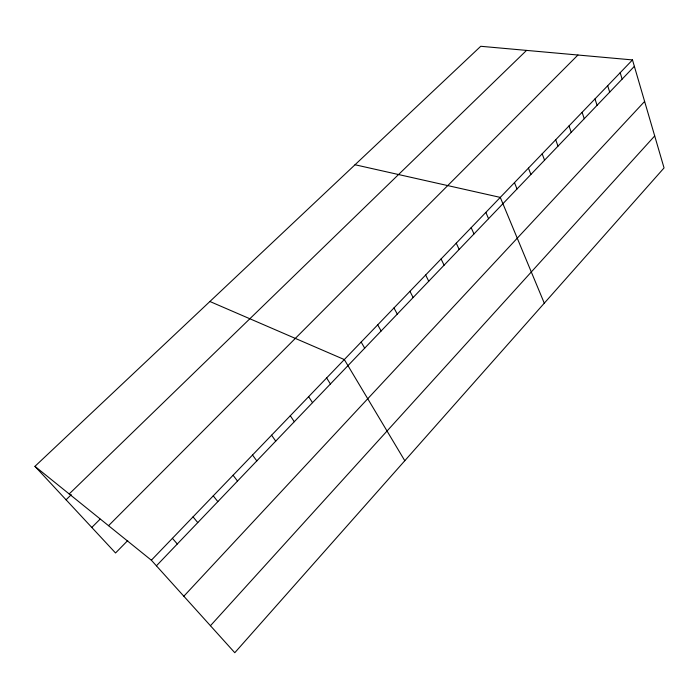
<?xml version="1.0" encoding="UTF-8"?>
<svg xmlns="http://www.w3.org/2000/svg" width="699" height="699" viewBox="0 0 699 699"><rect width="100%" height="100%" fill="white"/><g stroke="black" fill="none" stroke-linecap="round" stroke-linejoin="round"><path stroke-width="1.05" d="M210.443 625.719L654.701 135.938M183.837 596.221L644.618 101.434M156.419 565.814L634.369 66.335M151.36 560.214L632.49 59.922L664.05 167.935L234.785 652.717L151.36 560.214L34.95 466.338L480.755 46.283L632.49 59.922M127.734 540.563L115.545 552.979L34.95 466.338M108.546 525.683L577.942 55.02M91.787 527.448L100.097 519.174M69.21 493.957L526.548 50.398M66.055 499.785L71.315 494.674M355.022 164.754L500.283 197.398L544.285 303.183M209.892 301.496L344.319 359.566L404.791 460.728M172.408 538.326L177.301 543.988M193.038 516.876L197.773 522.599M213.256 495.853L217.835 501.629M233.082 475.241L237.511 481.069M252.522 455.023L256.804 460.903M271.588 435.197L275.738 441.121M290.295 415.748L294.305 421.715M308.643 396.674L312.523 402.676M326.651 377.949L330.409 383.987M361.165 342.056L364.686 348.163M377.713 324.843L381.121 330.985M393.974 307.944L397.277 314.113M409.946 291.326L413.144 297.521M425.647 275.004L428.749 281.216M441.086 258.953L444.083 265.192M456.264 243.173L459.156 249.438M471.178 227.664L473.983 233.947M485.849 212.409L488.566 218.708M514.473 182.64L517.015 188.975M528.435 168.118L530.899 174.47M542.179 153.832L544.556 160.193M555.696 139.774L557.994 146.143M569.003 125.942L571.223 132.321M582.101 112.321L584.25 118.708M594.989 98.917L597.068 105.313M607.684 85.715L609.694 92.119M620.188 72.722L622.127 79.127"/></g></svg>
